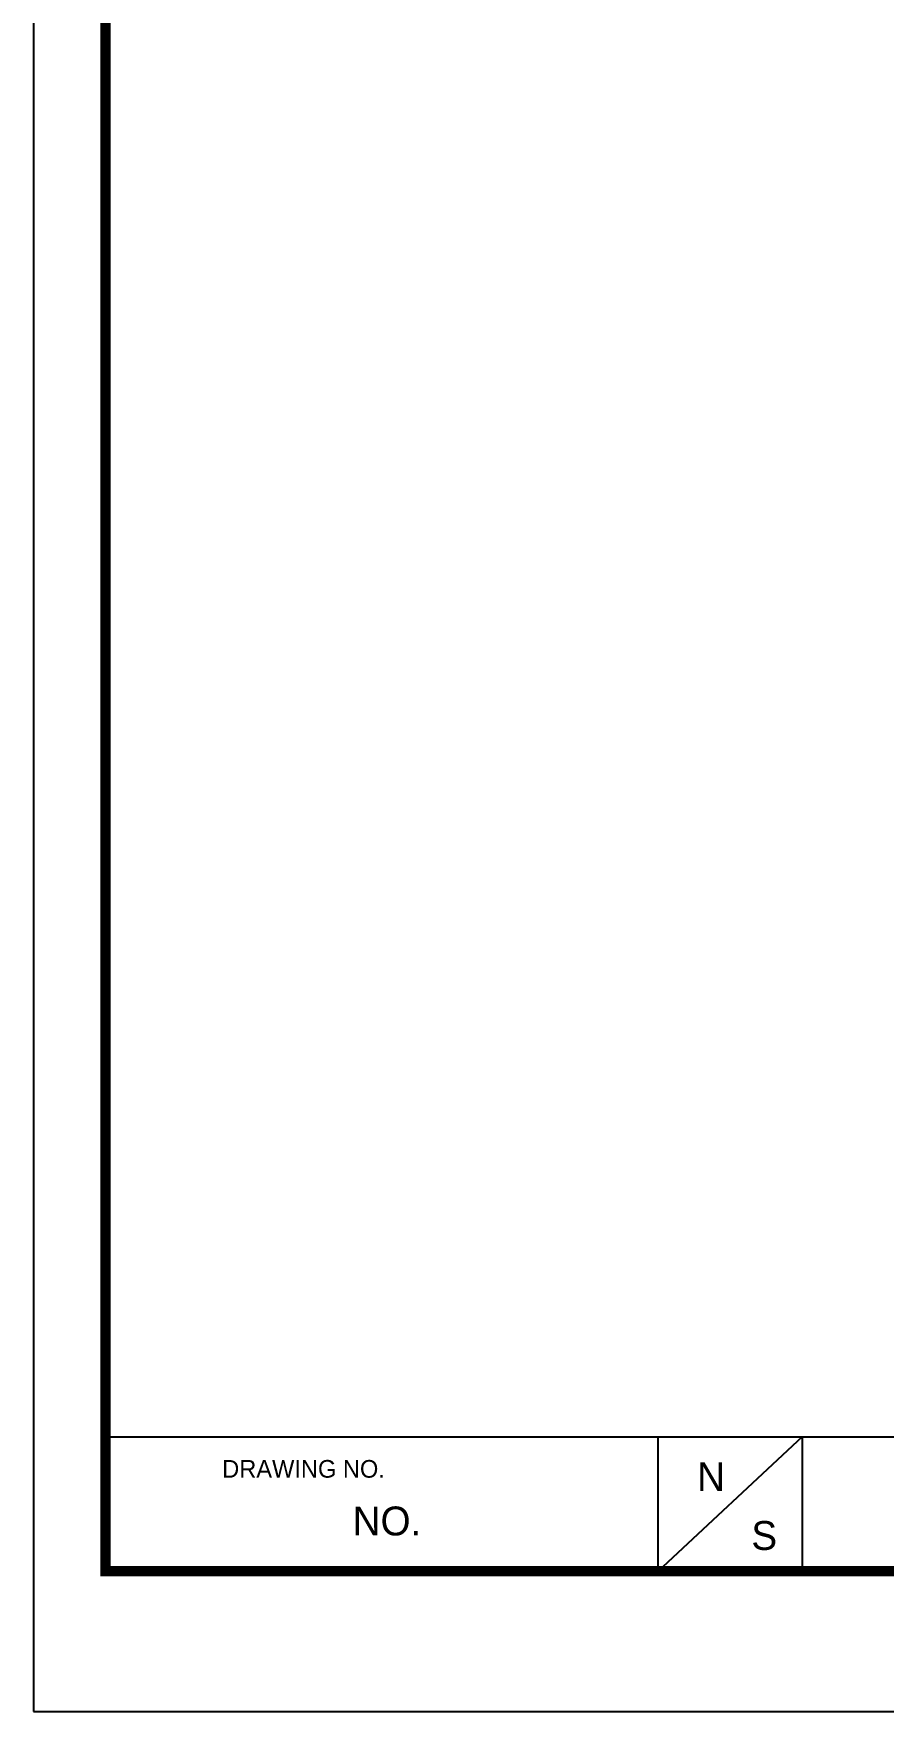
# Model space of a CAD drawing. Extents: x 16296660632 to 16296678915, y -37409619871 to -37409615350.
# Drawn here: x 16296675384 to 16296675893, y -37409618552 to -37409617547 of the extents above; entities that cross this region are included whole.
import ezdxf

# ---------------------------------------------------------------- set-up
doc = ezdxf.new("R2010")
doc.units = 0
doc.header["$LTSCALE"] = 10
doc.header["$MEASUREMENT"] = 0
doc.layers.get('0').update_dxf_attribs({"linetype": 'CONTINUOUS'})
doc.styles.add('Daelim Dimension', font='')
doc.styles.get('Daelim Dimension').set_extended_font_data('나눔고딕')

msp = doc.modelspace()

# ---------------------------------------------------------------- linework, layer by layer
at = {"color": 5}
msp.add_line((16296675426.9583, -37409618387.922447), (16296677583.46479, -37409618387.922447), dxfattribs=at)
at = {"color": 5, "ltscale": 40}
for p, q in [((16296675757.521049, -37409618387.922447), (16296675757.521049, -37409618468.624107)), ((16296675757.521049, -37409618387.922447), (16296675757.521049, -37409618468.624107)), ((16296675843.891821, -37409618387.922447), (16296675757.521049, -37409618468.624107)), ((16296675843.891821, -37409618387.922447), (16296675757.521049, -37409618468.624107)), ((16296675843.891821, -37409618387.922447), (16296675843.891821, -37409618468.624107)), ((16296675843.891821, -37409618387.922447), (16296675843.891821, -37409618468.624107))]:
    msp.add_line(p, q, dxfattribs=at)
at = {"ltscale": 0.5}
msp.add_lwpolyline([(16296675383.89217, -37409618552.346237), (16296678062.106159, -37409618552.346237), (16296678062.106159, -37409616589.968231), (16296675383.89217, -37409616589.968231)], close=True, dxfattribs=at)
at = {"color": 5, "linetype": 'ByBlock', "lineweight": 200, "const_width": 6.171}
msp.add_lwpolyline([(16296675426.9583, -37409618468.318962), (16296678018.778299, -37409618468.318962), (16296678018.778299, -37409616635.531967), (16296675426.9583, -37409616635.531967)], close=True, dxfattribs=at)

# ---------------------------------------------------------------- texts
at = {"color": 5, "ltscale": 40, "style": 'Daelim Dimension'}
msp.add_text('DRAWING NO.', height=10.56891236, dxfattribs=at).set_placement((16296675496.78484, -37409618412.337784))
at = {"attachment_point": 1, "style": 'Daelim Dimension'}
for s, insert, char_height, width in [('N', (16296675781.012751, -37409618403.052559), 17.295764, 24.13811565), ('NO.', (16296675574.828979, -37409618429.623749), 17.2957643, 108.50240853), ('S', (16296675813.46722, -37409618438.30571), 17.295764, 24.13811565)]:
    msp.add_mtext(s, dxfattribs=dict(at, insert=insert, char_height=char_height, width=width))

doc.saveas('drawing.dxf')
